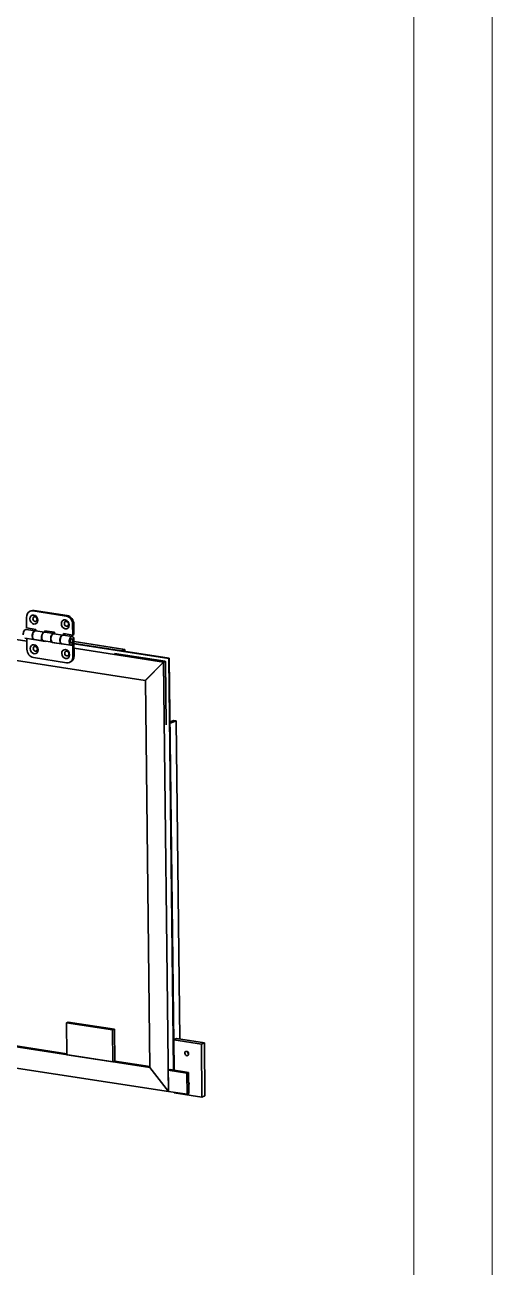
# Model space of a CAD drawing. Header units: millimetres. Extents: x 1333 to 129696, y -57210 to 105899.
# Drawn here: x 62659.3 to 62689.1, y 101194.4 to 101273.6 of the extents above; entities that cross this region are included whole.
import ezdxf

# ---------------------------------------------------------------- set-up
doc = ezdxf.new("R2010")
doc.units = ezdxf.units.MM
doc.header["$LTSCALE"] = 0.5
doc.layers.add('图框', color=7, linetype='Continuous', lineweight=18)
doc.layers.add('打印', color=7, linetype='Continuous', lineweight=15, plot=False)
doc.layers.add('打印-禁用', color=7, linetype='Continuous', lineweight=15, plot=False)

# ---------------------------------------------------------------- blocks, each defined once
blk = doc.blocks.new('GZDEH零件A3图框V01版')
at = {"layer": '图框', "linetype": 'Continuous'}
blk.add_line((3272.49, -1832.961), (3272.49, -1554.461), dxfattribs=at)
at = {"layer": '打印-禁用', "linetype": 'Continuous'}
blk.add_line((3277.49, -1846.461), (3277.49, -1549.461), dxfattribs=at)
blk = doc.blocks.new('DEH A3')
at = {"layer": '图框'}
blk.add_blockref('GZDEH零件A3图框V01版', (-2857.49, 1846.461), dxfattribs=at)

msp = doc.modelspace()

# ---------------------------------------------------------------- linework, layer by layer
at = {"color": 7, "lineweight": 35}
for p, q in [((62666.948, 101231.815), (62537.635, 101251.65)), ((62659.375, 101234.327), (62602.305, 101243.081)), ((62661.887, 101235.922), (62659.765, 101236.248)), ((62661.962, 101235.953), (62659.84, 101236.279)), ((62665.629, 101233.794), (62662.393, 101234.29)), ((62662.395, 101234.17), (62668.479, 101233.236)), ((62662.395, 101234.148), (62668.441, 101233.221)), ((62668.112, 101232.987), (62662.398, 101233.863)), ((62661.921, 101232.945), (62659.799, 101233.271)), ((62668.225, 101233.034), (62664.987, 101233.53)), ((62666.948, 101231.815), (62668.112, 101232.987)), ((62668.116, 101232.982), (62666.953, 101231.809)), ((62668.432, 101205.59), (62668.116, 101232.982)), ((62668.229, 101233.028), (62668.276, 101228.973)), ((62668.744, 101206.952), (62668.441, 101233.221)), ((62668.782, 101206.946), (62668.479, 101233.236)), ((62667.237, 101207.124), (62666.953, 101231.809)), ((62669.152, 101208.926), (62668.918, 101229.237)), ((62611.905, 101215.606), (62667.233, 101207.12)), ((62611.683, 101214.29), (62668.428, 101205.586)), ((62625.088, 101213.648), (62661.932, 101207.997)), ((62661.909, 101209.963), (62661.932, 101207.933)), ((62661.909, 101209.963), (62664.856, 101209.51)), ((62662.022, 101210.009), (62664.969, 101209.557)), ((62664.88, 101207.481), (62664.856, 101209.51)), ((62664.993, 101207.527), (62664.969, 101209.557)), ((62668.782, 101206.946), (62668.76, 101208.88)), ((62670.528, 101208.609), (62668.76, 101208.88)), ((62670.717, 101208.686), (62668.949, 101208.957)), ((62670.528, 101208.609), (62670.567, 101205.226)), ((62670.717, 101208.686), (62670.756, 101205.303)), ((62664.88, 101207.481), (62661.932, 101207.933)), ((62664.993, 101207.527), (62667.237, 101207.183)), ((62667.233, 101207.12), (62668.428, 101205.586)), ((62668.432, 101205.59), (62667.237, 101207.124)), ((62668.799, 101205.497), (62670.567, 101205.226))]:
    msp.add_line(p, q, dxfattribs=at)
at = {"color": 7, "lineweight": 35, "ltscale": 0.029154}
for p, q in [((62659.66, 101236.258), (62659.584, 101236.227)), ((62662.178, 101232.997), (62662.102, 101232.965))]:
    msp.add_line(p, q, dxfattribs=at)
at = {"color": 7, "lineweight": 13, "ltscale": 0.029154}
for p, q in [((62659.765, 101236.248), (62659.84, 101236.279)), ((62661.887, 101235.922), (62661.962, 101235.953)), ((62662.305, 101235.385), (62662.38, 101235.416)), ((62662.328, 101233.355), (62662.404, 101233.386))]:
    msp.add_line(p, q, dxfattribs=at)
at = {"color": 7, "lineweight": 35, "ltscale": 0.241651}
for p, q in [((62659.358, 101235.837), (62659.366, 101235.161)), ((62662.388, 101234.74), (62662.38, 101235.416))]:
    msp.add_line(p, q, dxfattribs=at)
at = {"color": 7, "lineweight": 35, "ltscale": 0.24165}
msp.add_line((62662.305, 101235.385), (62662.313, 101234.709), dxfattribs=at)
at = {"color": 7, "lineweight": 35, "ltscale": 0.210848}
for p, q in [((62659.251, 101234.515), (62659.835, 101234.425)), ((62659.336, 101235.068), (62659.92, 101234.979)), ((62661.7, 101234.706), (62662.284, 101234.616)), ((62661.615, 101234.152), (62662.199, 101234.062))]:
    msp.add_line(p, q, dxfattribs=at)
at = {"color": 7, "lineweight": 35, "ltscale": 0.21564}
for p, q in [((62659.962, 101235.069), (62659.366, 101235.161)), ((62662.313, 101234.709), (62661.716, 101234.8))]:
    msp.add_line(p, q, dxfattribs=at)
at = {"color": 7, "lineweight": 35, "ltscale": 0.245874}
msp.add_line((62659.373, 101234.496), (62659.381, 101233.807), dxfattribs=at)
at = {"color": 7, "lineweight": 35, "ltscale": 0.208712}
for p, q in [((62659.848, 101234.423), (62660.426, 101234.334)), ((62659.933, 101234.977), (62660.511, 101234.888)), ((62660.521, 101234.886), (62661.099, 101234.798)), ((62661.109, 101234.796), (62661.687, 101234.708)), ((62660.436, 101234.333), (62661.014, 101234.244))]:
    msp.add_line(p, q, dxfattribs=at)
at = {"color": 7, "lineweight": 35, "ltscale": 0.004224}
for p, q in [((62659.957, 101234.406), (62659.957, 101234.395)), ((62660.558, 101234.302), (62660.558, 101234.314))]:
    msp.add_line(p, q, dxfattribs=at)
at = {"color": 7, "lineweight": 35, "ltscale": 0.008077}
msp.add_line((62659.957, 101234.395), (62659.978, 101234.403), dxfattribs=at)
at = {"color": 7, "lineweight": 35, "ltscale": 0.217233}
for p, q in [((62659.957, 101234.395), (62660.558, 101234.302)), ((62661.136, 101234.214), (62661.737, 101234.121))]:
    msp.add_line(p, q, dxfattribs=at)
at = {"color": 7, "lineweight": 35, "ltscale": 0.034716}
for p, q in [((62659.963, 101234.972), (62659.962, 101235.069)), ((62660.54, 101234.98), (62660.541, 101234.883)), ((62661.716, 101234.8), (62661.717, 101234.703)), ((62661.792, 101234.788), (62661.793, 101234.691))]:
    msp.add_line(p, q, dxfattribs=at)
at = {"color": 7, "lineweight": 35, "ltscale": 0.216171}
msp.add_line((62661.138, 101234.889), (62660.54, 101234.98), dxfattribs=at)
at = {"color": 7, "lineweight": 35, "ltscale": 0.034715}
for p, q in [((62660.616, 101234.969), (62660.617, 101234.872)), ((62661.139, 101234.792), (62661.138, 101234.889))]:
    msp.add_line(p, q, dxfattribs=at)
at = {"color": 7, "lineweight": 35, "ltscale": 0.029153}
msp.add_line((62662.313, 101234.709), (62662.388, 101234.74), dxfattribs=at)
at = {"color": 7, "lineweight": 35, "ltscale": 0.362475}
for p, q in [((62662.404, 101233.386), (62662.392, 101234.401)), ((62662.317, 101234.37), (62662.328, 101233.355))]:
    msp.add_line(p, q, dxfattribs=at)
at = {"color": 7, "lineweight": 35, "ltscale": 0.208724}
msp.add_line((62661.024, 101234.243), (62661.602, 101234.154), dxfattribs=at)
at = {"color": 7, "lineweight": 35, "ltscale": 0.004222}
for p, q in [((62661.136, 101234.226), (62661.136, 101234.214)), ((62661.737, 101234.121), (62661.737, 101234.133))]:
    msp.add_line(p, q, dxfattribs=at)
at = {"color": 7, "lineweight": 35, "ltscale": 0.008076}
msp.add_line((62661.136, 101234.214), (62661.157, 101234.222), dxfattribs=at)
at = {"color": 7, "lineweight": 35, "ltscale": 0.041076}
msp.add_line((62662.307, 101234.119), (62662.274, 101234.229), dxfattribs=at)
at = {"color": 7, "lineweight": 35, "ltscale": 0.082302}
msp.add_line((62665.629, 101233.794), (62665.416, 101233.706), dxfattribs=at)
at = {"color": 7, "lineweight": 35, "ltscale": 0.043042}
msp.add_line((62665.629, 101233.794), (62665.63, 101233.673), dxfattribs=at)
at = {"color": 7, "lineweight": 35, "ltscale": 0.043725}
for p, q in [((62668.112, 101232.987), (62668.225, 101233.034)), ((62664.856, 101209.51), (62664.969, 101209.557)), ((62664.88, 101207.481), (62664.993, 101207.527)), ((62668.416, 101206.938), (62668.529, 101206.985)), ((62669.611, 101205.404), (62669.724, 101205.451))]:
    msp.add_line(p, q, dxfattribs=at)
at = {"color": 7, "lineweight": 35, "ltscale": 0.043736}
for p, q in [((62668.116, 101232.982), (62668.229, 101233.028)), ((62661.909, 101209.963), (62662.022, 101210.009)), ((62669.595, 101206.757), (62669.708, 101206.804))]:
    msp.add_line(p, q, dxfattribs=at)
at = {"color": 7, "lineweight": 35, "ltscale": 0.006083}
msp.add_line((62668.225, 101233.034), (62668.213, 101233.021), dxfattribs=at)
at = {"color": 7, "lineweight": 35, "ltscale": 0.014571}
msp.add_line((62668.479, 101233.236), (62668.441, 101233.221), dxfattribs=at)
at = {"color": 7, "lineweight": 35, "ltscale": 0.006257}
msp.add_line((62666.948, 101231.815), (62666.965, 101231.821), dxfattribs=at)
at = {"color": 7, "lineweight": 35, "ltscale": 0.082974}
msp.add_line((62668.526, 101229.176), (62668.741, 101229.264), dxfattribs=at)
at = {"color": 7, "lineweight": 35, "ltscale": 0.150811}
msp.add_line((62668.918, 101229.237), (62668.527, 101229.077), dxfattribs=at)
at = {"color": 7, "lineweight": 35, "ltscale": 0.063886}
msp.add_line((62668.918, 101229.237), (62668.741, 101229.264), dxfattribs=at)
at = {"color": 7, "lineweight": 35, "ltscale": 0.072879}
for p, q in [((62668.949, 101208.957), (62668.76, 101208.88)), ((62670.717, 101208.686), (62670.528, 101208.609)), ((62670.756, 101205.303), (62670.567, 101205.226))]:
    msp.add_line(p, q, dxfattribs=at)
at = {"color": 7, "lineweight": 35, "ltscale": 0.002139}
msp.add_line((62667.233, 101207.12), (62667.239, 101207.122), dxfattribs=at)
at = {"color": 7, "lineweight": 35, "ltscale": 0.483301}
msp.add_line((62668.416, 101206.938), (62668.432, 101205.585), dxfattribs=at)
at = {"color": 7, "lineweight": 35, "ltscale": 0.425945}
msp.add_line((62668.416, 101206.938), (62669.595, 101206.757), dxfattribs=at)
at = {"color": 7, "lineweight": 35, "ltscale": 0.425957}
msp.add_line((62668.529, 101206.985), (62669.708, 101206.804), dxfattribs=at)
at = {"color": 7, "lineweight": 35, "ltscale": 0.483299}
for p, q in [((62669.611, 101205.404), (62669.595, 101206.757)), ((62669.724, 101205.451), (62669.708, 101206.804))]:
    msp.add_line(p, q, dxfattribs=at)
at = {"color": 7, "lineweight": 35, "ltscale": 0.001597}
msp.add_line((62668.428, 101205.586), (62668.432, 101205.587), dxfattribs=at)
at = {"color": 7, "lineweight": 35, "ltscale": 0.425956}
msp.add_line((62669.611, 101205.404), (62668.432, 101205.585), dxfattribs=at)
at = {"color": 7, "lineweight": 35, "ltscale": 0.011402}
msp.add_line((62668.799, 101205.497), (62668.799, 101205.529), dxfattribs=at)
at = {"color": 7, "lineweight": 35}
for centre, major_axis, ratio, start_param, end_param in [((62659.77, 101235.774), (-0.186, 0.453), 0.812432, 0.0001, 1.115681), ((62659.83, 101235.697), (0.113, -0.275), 0.812432, 2.686477, 8.969662), ((62659.77, 101235.774), (-0.186, 0.453), 0.812432, 5.82807, 6.283285), ((62659.846, 101235.805), (-0.186, 0.453), 0.812432, 5.82807, 6.283285), ((62659.906, 101235.728), (0.06, -0.146), 0.812432, 5.82807, 12.111255), ((62661.834, 101235.39), (0.113, -0.275), 0.812432, 2.686477, 8.969662), ((62661.91, 101235.421), (0.06, -0.146), 0.812432, 5.82807, 12.111255), ((62661.892, 101235.448), (-0.186, 0.453), 0.812432, 4.257273, 5.82807), ((62661.968, 101235.479), (-0.186, 0.453), 0.812432, 4.257273, 5.82807), ((62659.294, 101234.791), (-0.042, -0.277), 0.523707, 3.141628, 5.017971), ((62659.877, 101234.702), (-0.042, -0.277), 0.523707, 3.141628, 5.017971), ((62659.877, 101234.702), (-0.042, -0.277), 0.523707, 5.017971, 6.283185), ((62659.891, 101234.7), (0.042, 0.277), 0.523707, 0.000015, 1.876378), ((62659.891, 101234.7), (0.042, 0.277), 0.523707, 1.876378, 3.141628), ((62659.877, 101234.702), (-0.042, -0.277), 0.523707, 6.283185, 6.328966), ((62659.877, 101234.702), (-0.042, -0.277), 0.523707, 3.095875, 3.141628), ((62660.468, 101234.611), (-0.042, -0.277), 0.523707, 3.141608, 5.017971), ((62660.468, 101234.611), (-0.042, -0.277), 0.523707, 5.017971, 6.28322), ((62660.479, 101234.61), (0.042, 0.277), 0.523707, 0.000035, 1.876378), ((62660.479, 101234.61), (0.042, 0.277), 0.523707, 1.876378, 3.141593), ((62660.468, 101234.611), (-0.042, -0.277), 0.523707, 3.106244, 3.141608), ((62661.056, 101234.521), (-0.042, -0.277), 0.523707, 3.141628, 5.017971), ((62661.056, 101234.521), (-0.042, -0.277), 0.523707, 5.017971, 6.283185), ((62661.067, 101234.519), (0.042, 0.277), 0.523707, 0.000015, 1.876378), ((62661.067, 101234.519), (0.042, 0.277), 0.523707, 1.876378, 3.141628), ((62661.056, 101234.521), (-0.042, -0.277), 0.523707, 3.106014, 3.141628), ((62661.644, 101234.431), (-0.042, -0.277), 0.523707, 3.141608, 5.017971), ((62661.658, 101234.429), (0.042, 0.277), 0.523707, 0.000035, 1.876378), ((62661.644, 101234.431), (-0.042, -0.277), 0.523707, 3.096104, 3.141608), ((62662.241, 101234.339), (-0.042, -0.277), 0.523707, 3.141628, 5.017971), ((62662.241, 101234.339), (0.021, 0.138), 0.523707, 0.000035, 3.141628), ((62662.241, 101234.339), (0.021, 0.138), 0.523707, 0.000035, 1.876378), ((62662.241, 101234.339), (0.021, 0.138), 0.523707, 5.017971, 6.28322), ((62662.241, 101234.339), (0.021, 0.138), 0.523707, 5.017971, 6.28322), ((62662.241, 101234.339), (-0.042, -0.277), 0.523707, 1.876378, 3.141628), ((62659.794, 101233.744), (-0.186, 0.453), 0.812432, 1.115681, 2.686477), ((62659.852, 101233.803), (0.113, -0.275), 0.812432, 2.686477, 8.969662), ((62659.927, 101233.834), (0.06, -0.146), 0.812432, 5.82807, 12.111255), ((62660.468, 101234.611), (-0.042, -0.277), 0.523707, 0.000035, 0.03558), ((62661.056, 101234.521), (-0.042, -0.277), 0.523707, 6.283185, 6.318792), ((62661.644, 101234.431), (-0.042, -0.277), 0.523707, 5.017971, 6.28322), ((62661.658, 101234.429), (0.042, 0.277), 0.523707, 1.876378, 3.141593), ((62661.644, 101234.431), (-0.042, -0.277), 0.523707, 0.000035, 0.045752), ((62661.856, 101233.495), (0.113, -0.275), 0.812432, 2.686477, 8.969662), ((62661.931, 101233.526), (0.06, -0.146), 0.812432, 5.82807, 12.111255), ((62662.241, 101234.339), (-0.042, -0.277), 0.523707, 5.017971, 6.283185), ((62662.241, 101234.339), (0.021, 0.138), 0.523707, 1.876378, 3.141593), ((62662.241, 101234.339), (-0.042, -0.277), 0.523707, 6.283185, 7.016373), ((62662.241, 101234.339), (0.021, 0.138), 0.523707, 3.141628, 5.017971), ((62662.241, 101234.339), (0.021, 0.138), 0.523707, 3.141593, 3.87478), ((62661.916, 101233.419), (-0.186, 0.453), 0.812432, 2.686477, 3.141692), ((62661.916, 101233.419), (-0.186, 0.453), 0.812432, 3.141692, 4.257273), ((62661.991, 101233.45), (-0.186, 0.453), 0.812432, 3.141692, 4.257273), ((62669.594, 101208.009), (0.055, -0.134), 0.812432, 3.141485, 6.283077), ((62669.594, 101208.009), (0.055, -0.134), 0.812432, 0.615681, 3.141485), ((62669.594, 101208.009), (0.055, -0.134), 0.812432, 6.283077, 6.898866), ((62669.782, 101208.087), (0.055, -0.134), 0.812432, 4.192766, 5.232012), ((62669.616, 101206.115), (0.055, -0.134), 0.812432, 0.615681, 1.711894), ((62669.804, 101206.192), (0.055, -0.134), 0.812432, 5.007693, 5.232012), ((62669.616, 101206.115), (0.055, -0.134), 0.812432, 0.519669, 0.615681)]:
    msp.add_ellipse(centre, major_axis=major_axis, ratio=ratio, start_param=start_param, end_param=end_param, dxfattribs=at)
at = {"layer": '打印'}
msp.add_lwpolyline([(62269.101, 101352.912), (62689.101, 101352.912), (62689.101, 101055.912), (62269.101, 101055.912)], close=True, dxfattribs=at)

# ---------------------------------------------------------------- block references
at = {"layer": '图框'}
msp.add_blockref('DEH A3', (62269.101, 101055.912), dxfattribs=at)

doc.saveas('drawing.dxf')
